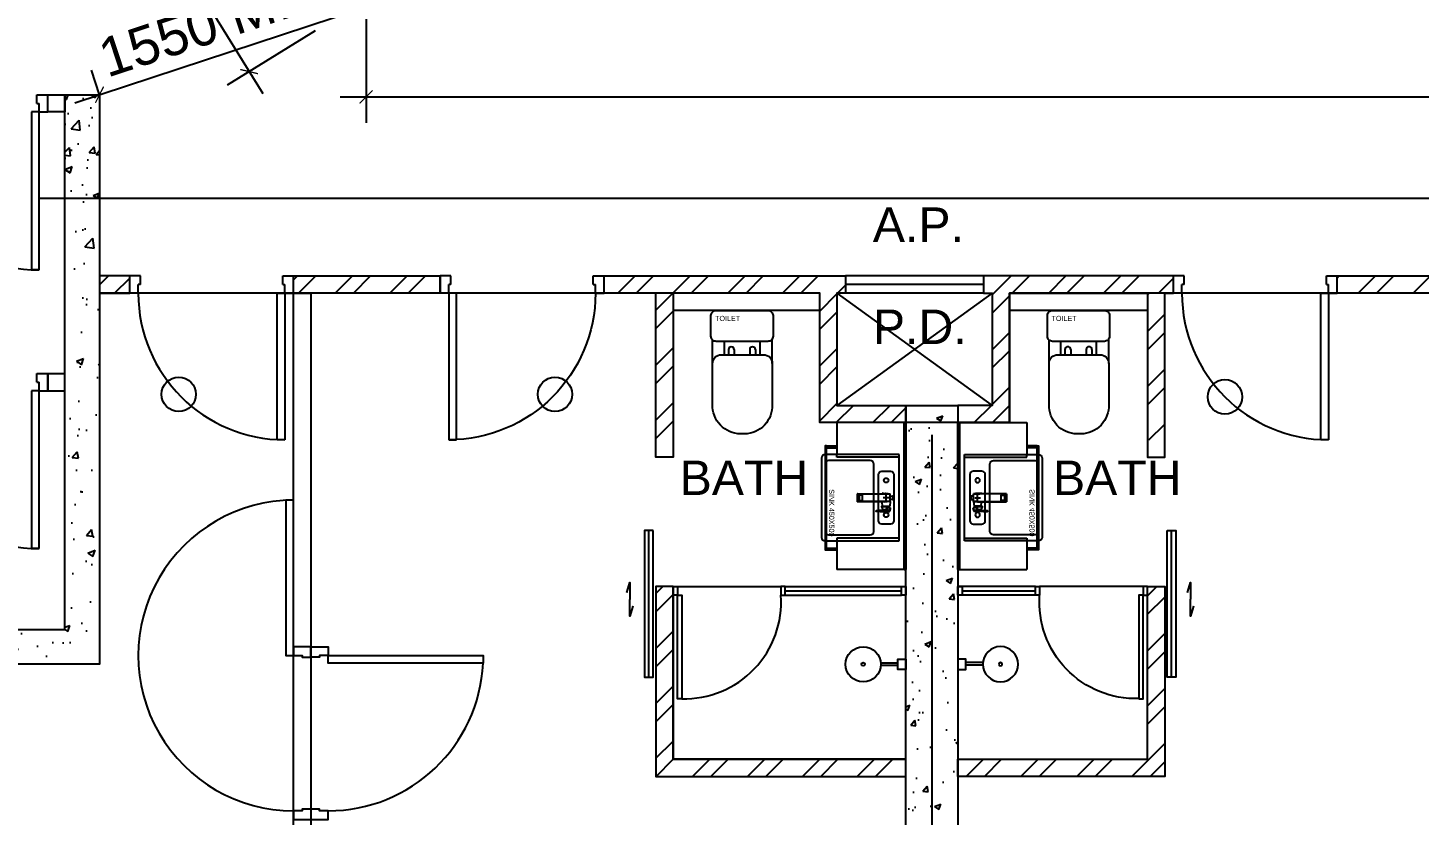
# Model space of a CAD drawing. Header units: millimetres. Extents: x 1500 to 71987, y 7230 to 49618.
# Drawn here: x 22760 to 30825, y 23425 to 27988 of the extents above; entities that cross this region are included whole.
import ezdxf
from ezdxf.enums import TextEntityAlignment as Align

# ---------------------------------------------------------------- set-up
doc = ezdxf.new("R2010")
doc.units = ezdxf.units.MM
doc.header["$MEASUREMENT"] = 0
doc.linetypes.add('CENTERX2', pattern=[101.6, 63.5, -12.7, 12.7, -12.7])
doc.layers.get('0').update_dxf_attribs({"color": 8})
doc.layers.get('Defpoints').update_dxf_attribs({"color": 8})
doc.layers.add('00-NONPLOT', color=8, linetype='Continuous', plot=False)
doc.layers.add('LP-Nonplot', color=8, linetype='Continuous', plot=False)
for name, color, linetype in [('Default', 8, 'Continuous'), ('Door', 8, 'Continuous'), ('Dry Wall', 8, 'Continuous'), ('FSD', 8, 'Continuous'), ('GBP A.P.', 8, 'Continuous'), ('GBP Dim', 8, 'Continuous'), ('GBP Text 200', 8, 'Continuous'), ('grid', 8, 'CENTERX2'), ('hatch', 8, 'Continuous'), ('LP-Sanitary', 8, 'Continuous'), ('LP-Sanitary2', 8, 'Continuous'), ('LP-WC', 8, 'Continuous'), ('PD', 8, 'Continuous'), ('PD DOOR', 8, 'Continuous'), ('TEXT', 8, 'Continuous'), ('TEXT Ref', 8, 'Continuous'), ('WALL-NEW', 8, 'Continuous'), ('WALL-STRUCTURE', 8, 'Continuous'), ('zzz-room mix', 8, 'Continuous')]:
    doc.layers.add(name, color=color, linetype=linetype)
doc.layers.add('LP-Furn built-in', color=8, linetype='Continuous', lineweight=0)
doc.styles.add('BH', font='arial.ttf')
doc.dimstyles.new('200 GBP', dxfattribs={"dimscale": 1.5, "dimtxt": 150, "dimasz": 50, "dimexe": 100, "dimexo": 50, "dimgap": 50, "dimtad": 1, "dimdec": 0, "dimzin": 0, "dimdsep": 46, "dimtxsty": 'BH', "dimblk": 'ARCHTICK', "dimcen": 0.09, "dimdle": 100, "dimclrd": 9, "dimclre": 9, "dimclrt": 1, "dimadec": 0, "dimazin": 0, "dimtfac": 1, "dimtdec": 0, "dimtix": 1, "dimtmove": 2, "dimatfit": 3, "dimldrblk": 'ARCHTICK', "dimfxl": 300, "dimfxlon": 1, "dimtolj": 1, "dimtzin": 0, "dimarcsym": 0})
pattern_1 = [(45, (0, -100), (-159.099, 159.099), []), (45, (106.07, -100), (-159.099, 159.099), [])]

# ---------------------------------------------------------------- blocks, each defined once
blk = doc.blocks.new('DR1CL2')
at = {"layer": 'Door'}
for p, q in [((50, 0), (0, 0)), ((0, 0), (0, -75)), ((50, 0), (50, -50)), ((0, -75), (0, -100)), ((62.5, -50), (50, -50)), ((62.5, -50), (62.5, -100)), ((62.5, -100), (0, -100))]:
    blk.add_line(p, q, dxfattribs=at)
blk = doc.blocks.new('DR1CD')
at = {"layer": 'Door'}
for p, q in [((0, 1), (45, 1)), ((0, 1), (0, 0)), ((45, 0), (45, 1)), ((0, 0), (45, 0))]:
    blk.add_line(p, q, dxfattribs=at)
blk = doc.blocks.new('DR1CM')
at = {"layer": 'Door'}
blk.add_arc((0, 0), 1, 0, 90, dxfattribs=at)
blk = doc.blocks.new('Door 850')
for p, q in [((38290.6, 34986.6), (38290.6, 35836.6)), ((38290.6, 35836.6), (38335.6, 35836.6)), ((38335.6, 35836.6), (38335.6, 34986.6)), ((38240.6, 34986.6), (38240.6, 34911.6)), ((38290.6, 34986.6), (38240.6, 34986.6)), ((38290.6, 34986.6), (38290.6, 34936.6)), ((38335.6, 34986.6), (38290.6, 34986.6)), ((38303.1, 34936.6), (38290.6, 34936.6)), ((38303.1, 34936.6), (38303.1, 34886.6)), ((39128.1, 34936.6), (39140.6, 34936.6)), ((39128.1, 34936.6), (39128.1, 34886.6)), ((39140.6, 34986.6), (39140.6, 34936.6)), ((39140.6, 34986.6), (39190.6, 34986.6)), ((39190.6, 34986.6), (39190.6, 34911.6)), ((38240.6, 34911.6), (38240.6, 34886.6)), ((38303.1, 34886.6), (38240.6, 34886.6)), ((39128.1, 34886.6), (39190.6, 34886.6)), ((39190.6, 34911.6), (39190.6, 34886.6))]:
    blk.add_line(p, q)
blk.add_arc((38290.6, 34986.6), 850, 359.99995, 89.99772)
blk = doc.blocks.new('pln_toilet')
for p, q in [((-170.1, -306.5), (-170.1, -171.6)), ((-78.2, -226.9), (-78.2, -256.5)), ((-45, -226.9), (-45, -256.5)), ((44.7, -226.9), (44.7, -256.5)), ((77.9, -226.9), (77.9, -256.5)), ((175.5, -306.5), (175.5, -165.2))]:
    blk.add_line(p, q)
for points in [[(180, -30), (180, -149.3, -0.414214), (150, -179.3), (-150, -179.3, -0.414214), (-180, -149.3), (-180, -30, -0.414214), (-150, 0), (150, 0, -0.414214)], [(175.5, -306.5), (175.5, -545.1, -0.424695), (14, -715.1), (-7.8, -715.1, -0.423698), (-170.1, -545.1), (-170.1, -306.5, -0.414214), (-120.1, -256.5), (125.5, -256.5, -0.414214)]]:
    blk.add_lwpolyline(points, format="xyb", close=True)
for points in [[(-101.9, -256.5), (-101.9, -179.3)], [(102.9, -179.3), (102.9, -256.5)]]:
    blk.add_lwpolyline(points)
for centre in [(-61.6, -226.9), (61.3, -226.9)]:
    blk.add_arc(centre, 16.6, 0, 180)
at = {"layer": '00-NONPLOT', "insert": (-155.8, -31.2), "char_height": 30, "width": 702.887, "attachment_point": 1}
blk.add_mtext('TOILET', dxfattribs=at)
blk = doc.blocks.new('pln_shower head')
at = {"ltscale": 100}
for points in [[(101, 9.1), (200, 9.1)], [(101, -5.9), (200, -5.9)]]:
    blk.add_lwpolyline(points, dxfattribs=at)
at = {"ltscale": 0.5}
blk.add_lwpolyline([(248, 30.1), (248, -29.9), (200, -29.9), (200, 30.1)], close=True, dxfattribs=at)
at = {"ltscale": 100}
blk.add_circle((0, 0), 101.9, dxfattribs=at)
at = {"layer": '00-NONPLOT'}
blk.add_circle((0, 0), 10, dxfattribs=at)
blk = doc.blocks.new('A$C65CE4B9A')
at = {"layer": 'grid', "ltscale": 200}
for p, q in [((-41000, 10500), (-41000, -20450)), ((-66500, -8450), (0, -8450))]:
    blk.add_line(p, q, dxfattribs=at)
blk = doc.blocks.new('_ArchTick')
at = {"color": 0, "const_width": 0.1}
blk.add_lwpolyline([(0.5, 0.5), (-0.5, -0.5)], dxfattribs=at)
blk = doc.blocks.new('*D158')
at = {"layer": 'Defpoints', "color": 0, "transparency": 16777216}
for p in [(23299.4, 30458.6), (24719, 28150.1), (24042.5, 27734.1)]:
    blk.add_point(p, dxfattribs=at)
at = {"layer": 'GBP Dim', "color": 9, "lineweight": -2, "transparency": 16777216}
for p, q in [((23006.2, 30278.4), (22495.1, 29964.1)), ((22544.3, 30170.4), (24121.1, 27606.3)), ((24425.8, 27969.8), (23914.7, 27655.5))]:
    blk.add_line(p, q, dxfattribs=at)
at = {"layer": 'GBP Dim', "color": 9, "lineweight": -2, "transparency": 16777216, "xscale": 75, "yscale": 75, "zscale": 75}
for p, rotation in [((22622.9, 30042.6), 121.5887666786611), ((24042.5, 27734.1), 301.5887666786611)]:
    blk.add_blockref('_ArchTick', p, dxfattribs=dict(at, rotation=rotation))
at = {"layer": 'GBP Dim', "transparency": 16777216, "insert": (23494.4, 28987.8), "char_height": 225, "attachment_point": 5, "rotation": 301.58877, "style": 'BH'}
blk.add_mtext('\\A1;2710', dxfattribs=at)
blk = doc.blocks.new('*D160')
at = {"layer": 'Defpoints', "color": 0, "transparency": 16777216}
for p in [(24720, 28150.1), (43200, 28150.1), (43200, 27587.3)]:
    blk.add_point(p, dxfattribs=at)
at = {"layer": 'GBP Dim', "color": 9, "lineweight": -2, "transparency": 16777216}
for p, q in [((24720, 28037.3), (24720, 27437.3)), ((43200, 28037.3), (43200, 27437.3)), ((24570, 27587.3), (43350, 27587.3))]:
    blk.add_line(p, q, dxfattribs=at)
at = {"layer": 'GBP Dim', "color": 9, "lineweight": -2, "transparency": 16777216, "xscale": 75, "yscale": 75, "zscale": 75, "rotation": 180}
blk.add_blockref('_ArchTick', (24720, 27587.3), dxfattribs=at)
at = {"layer": 'GBP Dim', "color": 9, "lineweight": -2, "transparency": 16777216, "xscale": 75, "yscale": 75, "zscale": 75}
blk.add_blockref('_ArchTick', (43200, 27587.3), dxfattribs=at)
at = {"layer": 'GBP Dim', "transparency": 16777216, "insert": (33960, 27777.2), "char_height": 225, "attachment_point": 5, "style": 'BH'}
blk.add_mtext('\\A1;18480', dxfattribs=at)
blk = doc.blocks.new('SEANNOT_GROUP2')
at = {"layer": 'Default'}
blk.add_line((81.5, 351.1), (81.5, 317.9), dxfattribs=at)
blk = doc.blocks.new('SEANNOT_GROUP3')
at = {"layer": 'Default'}
blk.add_line((99.8, 335.2), (63.8, 335.2), dxfattribs=at)
blk = doc.blocks.new('ghtfdgd')
at = {"layer": 'LP-Sanitary'}
for p, q in [((79214.2, -115039.6), (79218.2, -114994.6)), ((79215.7, -115019.1), (79215.7, -115005.6)), ((79215.7, -115005.6), (79217.2, -115005.6)), ((79220.2, -114994.6), (79217.1, -115027.9)), ((79220.2, -114994.6), (79218.2, -114994.6)), ((79218.9, -115183.4), (79220.2, -114994.6)), ((79261.1, -114994.6), (79220.2, -114994.6)), ((79230.7, -114993.6), (79230.7, -114979.6)), ((79231.2, -114979.1), (79250.2, -114979.1)), ((79250.2, -114994.1), (79231.2, -114994.1)), ((79238.9, -114994.1), (79238.9, -114994.6)), ((79242.4, -114994.6), (79242.4, -114994.1)), ((79250.7, -114979.6), (79250.7, -114993.6)), ((79263.2, -114994.6), (79261.1, -114994.6)), ((79261.1, -114994.6), (79262.4, -115183.4)), ((79264.2, -115027.9), (79261.1, -114994.6)), ((79263.2, -114994.6), (79288.7, -114996.6)), ((79263.2, -114994.6), (79267.1, -115039.6)), ((79288.7, -115037.7), (79288.7, -114996.6)), ((79290.7, -115009.4), (79290.7, -115000.9)), ((79290.7, -115009.6), (79290.7, -115009.4)), ((79290.7, -115010.3), (79290.7, -115009.6)), ((79290.7, -115044.4), (79290.7, -115010.3)), ((79290.9, -115010.4), (79310.4, -115018.6)), ((79290.9, -115010.4), (79290.9, -115044.5)), ((79310.7, -115017.8), (79291, -115009.5)), ((79291, -115009.5), (79291, -115009.5)), ((79291, -115009.5), (79291, -115009.5)), ((79310.7, -115017.8), (79314.8, -115009.2)), ((79315.2, -115010.7), (79313.6, -115020.4)), ((79315.2, -115010.7), (79317.3, -115050.4)), ((79318, -115050.2), (79316, -115010.5)), ((79317.3, -115002.9), (79318.9, -114997.5)), ((79319.4, -115044.7), (79317.3, -115002.9)), ((79318.7, -114997.4), (79318.9, -114997.5)), ((79319.3, -114997.6), (79318.9, -114997.4)), ((79318.9, -114997.5), (79319.4, -114997.7)), ((79319.4, -114997.7), (79319.4, -115044.7)), ((79319.8, -115045.3), (79319.8, -114998.3)), ((79217.1, -115027.9), (79214.2, -115039.6)), ((79217.1, -115039.6), (79214.2, -115039.6)), ((79217.5, -115184.4), (79217.1, -115027.9)), ((79264.2, -115027.9), (79263.8, -115184.4)), ((79264.2, -115027.9), (79267.1, -115039.6)), ((79267.1, -115039.6), (79264.2, -115039.6)), ((79288.7, -115037.7), (79267.1, -115039.6)), ((79290.7, -115044.7), (79290.7, -115044.4)), ((79290.9, -115044.5), (79310.4, -115036.3)), ((79291, -115044.9), (79310.7, -115036.6)), ((79310.4, -115018.6), (79310.5, -115018.7)), ((79310.4, -115036.3), (79310.5, -115036.2)), ((79310.5, -115018.7), (79310.5, -115027.4)), ((79310.5, -115036.2), (79310.5, -115027.4)), ((79313.5, -115028.9), (79313.5, -115020.8)), ((79313.5, -115020.8), (79317.3, -115050.9)), ((79313.5, -115028.9), (79313.5, -115036.9)), ((79313.5, -115036.9), (79317.3, -115075.5)), ((79313.5, -115037), (79317.3, -115075.5)), ((79313.6, -115020.5), (79313.6, -115020.4)), ((79317.3, -115050.5), (79313.6, -115020.5)), ((79317.3, -115050.4), (79317.3, -115050.5)), ((79317.3, -115051.4), (79317.3, -115063.3)), ((79317.3, -115075.1), (79317.3, -115063.3)), ((79317.7, -115051.6), (79318.9, -115052.3)), ((79317.7, -115063.5), (79317.7, -115051.6)), ((79317.7, -115063.5), (79317.7, -115075.4)), ((79317.7, -115075.4), (79318.9, -115074.8)), ((79319.4, -115051), (79318, -115050.2)), ((79318, -115076), (79319.3, -115075.3)), ((79318.9, -115074.8), (79318.9, -115052.3)), ((79319.4, -115044.7), (79319.4, -115051)), ((79319.8, -115051.6), (79319.8, -115045.3)), ((79319.8, -115051.9), (79319.8, -115051.6)), ((79319.8, -115051.9), (79319.8, -115074.4)), ((79319.8, -115074.4), (79319.8, -115074.6)), ((79225, -115154.8), (79225, -115173.1)), ((79255.3, -115153.8), (79226, -115153.8)), ((79255.3, -115154), (79226, -115154)), ((79256.3, -115173.1), (79256.3, -115154.8)), ((79218.9, -115183.4), (79217.5, -115184.4)), ((79217.5, -115184.4), (79263.8, -115184.4)), ((79262.4, -115183.4), (79218.9, -115183.4)), ((79226, -115174.1), (79255.3, -115174.1)), ((79262.4, -115183.4), (79263.8, -115184.4))]:
    blk.add_line(p, q, dxfattribs=at)
for centre, radius, start, end in [((79231.2, -114979.6), 0.5, 90, 180), ((79231.2, -114993.6), 0.5, 180, 270), ((79250.2, -114979.6), 0.5, 0, 90), ((79250.2, -114993.6), 0.5, 270, 0), ((79280.3, -115017.1), 20, 56.8024, 65.16541), ((79290.9, -115000.9), 0.2, 127.85265, 180), ((79511, -115282.7), 357.7, 125.84981, 127.98251), ((79530.3, -115308.3), 389.7, 125.92638, 127.88363), ((79234, -109870), 5139.5, 270.63577, 270.89969), ((79227.2, -108854.2), 6155.7, 270.59451, 270.81562), ((79288.3, -115009.7), 2.67, 3.1953, 9.33669), ((79301.7, -114992.9), 0.28, 69.68638, 135.20106), ((79314, -115009.4), 0.822, 12.82151, 37.37855), ((79314.7, -115011.5), 2.53, 77.49723, 90.78809), ((79315.1, -115009.5), 0.509, 38.0096, 78.40522), ((84763.2, -116562.2), 5664.7, 164.02206, 164.08854), ((79313.8, -115010.5), 2.18, 358.67427, 36.2852), ((79318.5, -114997.9), 0.689, 55.95421, 80.13248), ((79319, -114998.3), 0.8, 0.00654, 61.47672), ((79240.7, -115019.1), 25, 180, 185.74251), ((79280.3, -115017.1), 20, 294.83459, 301.61275), ((79290.9, -115044.7), 0.2, 180.01397, 293.04704), ((79319.7, -114996.5), 23.1, 247.12521, 247.49949), ((79339.3, -115104.4), 73.6, 112.75714, 112.87481), ((79312.3, -115020.9), 1.23, 6.09456, 11.51592), ((79308.7, -115037.4), 4.84, 5.24499, 7.19277), ((79310.7, -115037.3), 2.83, 5.64545, 8.81471), ((79317.8, -115050.7), 0.54, 62.22165, 149.68726), ((79305.3, -115051.3), 11.9, 359.62289, 2.1624), ((79313.2, -115075.2), 4.12, 356.11976, 1.38136), ((79317.8, -115075.5), 0.494, 177.69922, 295.85307), ((79318.6, -115075.3), 0.938, 181.08912, 220.22046), ((79315.7, -115050), 2.38, 342.31294, 353.97204), ((79317.3, -115050.2), 0.738, 359.2113, 2.9985), ((79319, -115074.6), 0.786, 294.19625, 0.49169), ((79319.1, -115051.6), 0.688, 1.5121, 63.73401)]:
    blk.add_arc(centre, radius, start, end, dxfattribs=at)
for centre, major_axis, ratio, start_param, end_param in [((79290.9, -115000.9), (0.2, 0), 0.870233, 1.308042, 3.141593), ((79290.9, -115009.4), (0.2, 0), 0.870251, 1.333095, 3.141593), ((79290.9, -115010.3), (0.2, 0), 0.5, 3.141593, 4.712389), ((79290.9, -115000.9), (0.123, -0.158), 0.834595, 2.099205, 3.141593), ((79290.9, -115000.9), (0.123, -0.158), 0.834595, 3.141593, 3.165459), ((79290.9, -115010), (0.077, 0.836), 0.04975, 4.217846, 5.325586), ((79301.6, -114992.9), (0.117, -0.162), 0.844851, 2.109561, 3.167674), ((79315.1, -115009.6), (0.173, 0.708), 0.018166, 0.444134, 0.918054), ((79315.3, -115009.6), (0.412, 0.321), 0.549065, 0.513637, 1.195391), ((79315.7, -115010.9), (-0.499, -0.026), 0.868619, 4.118709, 5.82428), ((79316.8, -115003.6), (0.961, -0.275), 0.902908, 1.271288, 1.565184), ((79318.4, -114998), (-0.211, -0.772), 0.117484, 2.694436, 3.141054), ((79318.5, -114998.1), (-0.382, -0.703), 0.237912, 2.705017, 3.14394), ((79319, -114998.3), (-0.382, -0.703), 0.237912, 2.705017, 3.141091), ((79319, -114998.3), (-0.8, 0), 0.876594, 3.141494, 4.164132), ((79290.9, -115044.4), (0.2, 0), 0.5, 3.141593, 4.712389), ((79290.9, -115044.1), (-0.077, 0.836), 0.04975, 2.065339, 3.17308), ((79310.4, -115018.2), (-0.311, -0.737), 0.21898, 1.092037, 2.210933), ((79310.4, -115035.9), (-0.311, 0.737), 0.21898, 2.049556, 3.141593), ((79310.5, -115018.3), (-0.309, -0.738), 0.217421, 1.09135, 2.210755), ((79310.5, -115035.8), (-0.309, 0.738), 0.217421, 2.050243, 3.169648), ((79310.4, -115035.9), (-0.311, 0.737), 0.21898, 3.141593, 3.168451), ((79314.3, -115020.6), (-0.782, -0.167), 0.921627, 5.682069, 6.099643), ((79314.3, -115020.8), (-0.794, -0.099), 0.898005, 5.760928, 6.175764), ((79314.3, -115036.7), (0.793, 0.106), 0.789486, 3.026004, 3.133916), ((79314.3, -115036.9), (0.796, 0.077), 0.827125, 3.057559, 3.141593), ((79317.8, -115050.6), (-0.5, -0.016), 0.857677, 4.139605, 5.842177), ((79317.8, -115050.9), (-0.5, -0.02), 0.273668, 4.356492, 6.23412), ((79317.8, -115063.3), (-0.5, 0), 0.5, 0.054498, 1.448623), ((79317.8, -115075.5), (-0.494, 0.079), 0.969108, 0.192451, 2.070079), ((79319, -115045.3), (-0.8, 0), 0.876594, 3.141494, 4.164132), ((79226, -115154.8), (-1, 0), 0.992546, 4.712389, 6.283185), ((79226, -115154.9), (1, 0), 0.890286, 1.570796, 3.141593), ((79255.3, -115154.8), (-1, 0), 0.992546, 3.141593, 4.712389), ((79255.3, -115154.9), (1, 0), 0.890286, 0, 1.570796), ((79226, -115173.1), (1, 0), 0.992546, 3.141593, 4.712389), ((79255.3, -115173.1), (1, 0), 0.992546, 4.712389, 6.283185)]:
    blk.add_ellipse(centre, major_axis=major_axis, ratio=ratio, start_param=start_param, end_param=end_param, dxfattribs=at)
for points, knots in [([(79291, -115009.5), (79291, -115009.5), (79290.9, -115009.5), (79290.8, -115009.6), (79290.7, -115009.6), (79290.7, -115009.6)], [0, 0, 0, 0, 0.5, 0.5, 1, 1, 1, 1]), ([(79291, -115000.7), (79291, -115000.8), (79291, -115000.8), (79291, -115000.9), (79291, -115001.2), (79291, -115001.4), (79291, -115001.7), (79291, -115002.7), (79291, -115003.8), (79291, -115004.8), (79291, -115006.3), (79291, -115007.8), (79291, -115009.2)], [0, 0, 0, 0, 0.02306, 0.02306, 0.02306, 0.115301, 0.115301, 0.115301, 0.484264, 0.484264, 0.484264, 1, 1, 1, 1]), ([(79301.6, -114992.7), (79301.9, -114992.8), (79302.2, -114992.9), (79302.5, -114993), (79305, -114993.6), (79307.5, -114994.3), (79310.1, -114995), (79312.9, -114995.8), (79315.8, -114996.6), (79318.7, -114997.4)], [0, 0, 0, 0, 0.051688, 0.051688, 0.051688, 0.494848, 0.494848, 0.494848, 1, 1, 1, 1]), ([(79314.8, -115009.2), (79314.8, -115009.2), (79314.9, -115009.2), (79314.9, -115009.2), (79315, -115009.2), (79315, -115009.2), (79315.1, -115009.2), (79315.2, -115009.2)], [0, 0, 0, 0, 0.25, 0.25, 0.5, 0.5, 1, 1, 1, 1]), ([(79317.1, -115002.7), (79317, -115003), (79316.9, -115003.3), (79316.8, -115003.6), (79316.5, -115004.7), (79316.2, -115005.8), (79315.9, -115006.9), (79315.7, -115007.6), (79315.4, -115008.3), (79315.2, -115009)], [0, 0, 0, 0, 0.131954, 0.131954, 0.131954, 0.659772, 0.659772, 0.659772, 1, 1, 1, 1]), ([(79315.2, -115009.2), (79315.2, -115009.2), (79315.2, -115009.2), (79315.2, -115009.2), (79315.2, -115009.2), (79315.2, -115009.2)], [0, 0, 0, 0, 0.5, 0.5, 1, 1, 1, 1]), ([(79315.2, -115009.2), (79315.3, -115009.3), (79315.3, -115009.4), (79315.3, -115009.5), (79315.3, -115009.6), (79315.3, -115009.8), (79315.3, -115009.8), (79315.3, -115009.9), (79315.3, -115010), (79315.2, -115010.2), (79315.2, -115010.3), (79315.2, -115010.5), (79315.2, -115010.6), (79315.2, -115010.7)], [0, 0, 0, 0, 0.125, 0.125, 0.25, 0.25, 0.375, 0.375, 0.5, 0.5, 0.75, 0.75, 1, 1, 1, 1]), ([(79318.7, -114997.4), (79318.6, -114997.5), (79318.6, -114997.7), (79318.5, -114997.9), (79318.2, -114999), (79317.9, -115000.1), (79317.5, -115001.2), (79317.4, -115001.7), (79317.2, -115002.2), (79317.1, -115002.7)], [0, 0, 0, 0, 0.095324, 0.095324, 0.095324, 0.707603, 0.707603, 0.707603, 1, 1, 1, 1]), ([(79310.5, -115018.7), (79310.9, -115018.8), (79311.2, -115019), (79311.9, -115019.4), (79312.2, -115019.7), (79312.8, -115020.1), (79313, -115020.3), (79313.4, -115020.5), (79313.5, -115020.5), (79313.5, -115020.7)], [0, 0, 0, 0, 0.25, 0.25, 0.5, 0.5, 0.75, 0.75, 1, 1, 1, 1]), ([(79310.5, -115036.2), (79310.9, -115036.1), (79311.2, -115035.9), (79311.9, -115035.6), (79312.2, -115035.5), (79312.8, -115035.6), (79313, -115035.7), (79313.4, -115036.2), (79313.5, -115036.5), (79313.5, -115036.8)], [0, 0, 0, 0, 0.25, 0.25, 0.5, 0.5, 0.75, 0.75, 1, 1, 1, 1]), ([(79313.6, -115020.4), (79313.5, -115020.2), (79313.5, -115020), (79313.3, -115019.6), (79313.2, -115019.3), (79312.7, -115018.8), (79312.3, -115018.6), (79311.6, -115018.2), (79311.2, -115018), (79310.8, -115017.9)], [0, 0, 0, 0, 0.25, 0.25, 0.5, 0.5, 0.75, 0.75, 1, 1, 1, 1]), ([(79310.8, -115036.5), (79311, -115036.5), (79311.3, -115036.3), (79311.8, -115036.2), (79312.2, -115036.1), (79312.5, -115036), (79312.8, -115036), (79313, -115036), (79313.1, -115036.1), (79313.2, -115036.2), (79313.4, -115036.3), (79313.5, -115036.6), (79313.5, -115036.7), (79313.5, -115036.8)], [0, 0, 0, 0, 0.124812, 0.2213171, 0.3092796, 0.3899271, 0.4711589, 0.5451559, 0.6166529, 0.6889172, 0.7974179, 0.8896188, 0.9816515, 0.9816515, 0.9816515, 0.9816515]), ([(79317.3, -115050.5), (79317.3, -115050.5), (79317.3, -115050.5), (79317.3, -115050.6), (79317.3, -115050.6), (79317.3, -115050.7), (79317.3, -115050.8), (79317.3, -115050.9)], [0, 0, 0, 0, 0.25, 0.25, 0.5, 0.5, 1, 1, 1, 1]), ([(79317.3, -115051.4), (79317.3, -115051.5), (79317.3, -115051.5), (79317.5, -115051.6), (79317.6, -115051.6), (79317.7, -115051.6)], [0, 0, 0, 0, 0.5, 0.5, 1, 1, 1, 1]), ([(79317.3, -115075.1), (79317.3, -115075.2), (79317.3, -115075.2), (79317.5, -115075.3), (79317.6, -115075.3), (79317.7, -115075.4)], [0, 0, 0, 0, 0.5, 0.5, 1, 1, 1, 1]), ([(79317.7, -115051.6), (79317.7, -115051.6), (79317.7, -115051.5), (79317.8, -115051.4), (79317.8, -115051.3), (79317.8, -115051.1), (79317.8, -115051), (79317.9, -115050.9), (79317.9, -115050.8), (79317.9, -115050.7)], [0, 0, 0, 0, 0.25, 0.25, 0.5, 0.5, 0.75, 0.75, 1, 1, 1, 1]), ([(79319.4, -115051), (79319.4, -115051), (79319.4, -115051), (79319.4, -115051), (79319.4, -115051), (79319.4, -115051), (79319.4, -115051), (79319.4, -115051.1), (79319.4, -115051.1), (79319.4, -115051.2), (79319.4, -115051.2), (79319.3, -115051.3), (79319.3, -115051.3), (79319.3, -115051.4), (79319.3, -115051.5), (79319.2, -115051.6), (79319.2, -115051.6), (79319.1, -115051.7), (79319.1, -115051.8), (79319, -115051.9), (79319, -115052), (79318.9, -115052.1), (79318.9, -115052.1), (79318.9, -115052.2), (79318.9, -115052.3), (79318.9, -115052.3), (79318.9, -115052.3), (79318.9, -115052.3), (79318.9, -115052.3), (79318.9, -115052.3), (79318.9, -115052.3)], [0, 0, 0, 0, 0.000034, 0.000034, 0.000034, 0.03445, 0.03445, 0.03445, 0.175251, 0.175251, 0.175251, 0.317196, 0.317196, 0.317196, 0.479622, 0.479622, 0.479622, 0.662074, 0.662074, 0.662074, 0.829132, 0.829132, 0.829132, 0.958486, 0.958486, 0.958486, 0.999966, 0.999966, 0.999966, 1, 1, 1, 1]), ([(79319.8, -115051.9), (79319.8, -115052), (79319.7, -115052), (79319.7, -115052.1), (79319.6, -115052.2), (79319.4, -115052.3), (79319.3, -115052.3), (79319.1, -115052.3), (79319, -115052.3), (79318.9, -115052.3)], [0, 0, 0, 0, 0.25, 0.25, 0.5, 0.5, 0.75, 0.75, 1, 1, 1, 1]), ([(79319.8, -115074.4), (79319.8, -115074.5), (79319.7, -115074.5), (79319.7, -115074.6), (79319.6, -115074.7), (79319.4, -115074.8), (79319.3, -115074.8), (79319.1, -115074.8), (79319, -115074.8), (79318.9, -115074.8)], [0, 0, 0, 0, 0.25, 0.25, 0.5, 0.5, 0.75, 0.75, 1, 1, 1, 1]), ([(79319.3, -115075.3), (79319.3, -115075.3), (79319.3, -115075.3), (79319.2, -115075.3), (79319.2, -115075.3), (79319.1, -115075.3), (79319.1, -115075.2), (79319, -115075.2), (79319, -115075.1), (79318.9, -115075.1), (79318.9, -115075), (79318.9, -115074.9), (79318.9, -115074.9), (79318.9, -115074.9), (79318.9, -115074.8), (79318.9, -115074.8), (79318.9, -115074.8), (79318.9, -115074.8), (79318.9, -115074.8)], [0.3296223, 0.3296223, 0.3296223, 0.3296223, 0.4796217, 0.4796217, 0.4796217, 0.6620737, 0.6620737, 0.6620737, 0.829132, 0.829132, 0.829132, 0.9584856, 0.9584856, 0.9584856, 0.9999655, 0.9999655, 0.9999655, 1, 1, 1, 1])]:
    blk.add_open_spline(points, degree=3, knots=knots, dxfattribs=at)
for points, degree in [([(79301.8, -114992.7), (79301.7, -114992.6), (79301.7, -114992.7), (79301.6, -114992.7)], 3), ([(79318.6, -114997.3), (79316.3, -114996.6), (79310.7, -114995.1), (79301.8, -114992.7)], 3), ([(79313.5, -115028.9), (79313.5, -115028.4), (79313.4, -115028), (79312.3, -115027.4), (79311.4, -115027.4), (79310.5, -115027.4)], 5), ([(79317.9, -115075.9), (79317.9, -115076), (79318, -115076), (79318, -115075.9)], 3)]:
    blk.add_open_spline(points, degree=degree, dxfattribs=at)
at = {"layer": 'LP-Nonplot'}
for name in ['SEANNOT_GROUP2', 'SEANNOT_GROUP3']:
    blk.add_blockref(name, (79159.1, -115352.3), dxfattribs=at)
blk = doc.blocks.new('SINK')
at = {"layer": '00-NONPLOT'}
for p, q in [((-75421.8, -44774), (-75421.8, -45134)), ((-74951.8, -44774), (-74951.8, -45134)), ((-75421.8, -45134), (-75436.8, -45134)), ((-74951.8, -45134), (-74936.8, -45134))]:
    blk.add_line(p, q, dxfattribs=at)
blk.add_lwpolyline([(-75321.1, -44804.3), (-75053.8, -44804.3, -0.414214), (-75033.8, -44824.3), (-75033.8, -44873.8, -0.414214), (-75053.8, -44893.8), (-75321.1, -44893.8, -0.414214), (-75341.1, -44873.8), (-75341.1, -44824.3, -0.414214)], format="xyb", close=True, dxfattribs=at)
for centre in [(-75287.6, -44849), (-75087.4, -44849)]:
    blk.add_circle(centre, 13.4, dxfattribs=at)
at = {"layer": 'LP-Sanitary'}
blk.add_line((-74936.8, -44774), (-75436.8, -44774), dxfattribs=at)
blk.add_lwpolyline([(-75436.8, -44774), (-75436.8, -45203.2, 0.414214), (-75416.8, -45223.2), (-74956.8, -45223.2, 0.414214), (-74936.8, -45203.2), (-74936.8, -44774)], format="xyb", dxfattribs=at)
blk.add_lwpolyline([(-75401.8, -44941.1), (-75401.8, -45183.3, 0.414117), (-75381.8, -45203.2), (-74991.8, -45203.2, 0.41431), (-74971.8, -45183.2), (-74971.8, -44941.1, 0.414117), (-74991.8, -44921.1), (-75381.8, -44921.1, 0.41431)], format="xyb", close=True, dxfattribs=at)
at = {"layer": 'LP-Furn built-in'}
blk.add_blockref('ghtfdgd', (-154427.4, 70168.1), dxfattribs=at)
at = {"layer": '00-NONPLOT', "insert": (-75236.2, -45149.9), "char_height": 30, "width": 702.887, "attachment_point": 1, "rotation": 0}
blk.add_mtext('SINK 450X500', dxfattribs=at)
blk = doc.blocks.new('BATH XXX')
at = {"ltscale": 1000}
for p, q in [((514.5, -17.9), (114.5, -17.9)), ((114.5, -17.9), (114.5, -203)), ((54.6, -152.8), (114.5, -152.8)), ((54.6, -162.8), (114.5, -162.8)), ((114.5, -703), (114.5, -867.9)), ((54.6, -744.5), (114.5, -744.5)), ((54.6, -754.5), (114.5, -754.5)), ((514.5, -867.9), (114.5, -867.9))]:
    blk.add_line(p, q, dxfattribs=at)
for points in [[(504.5, -867.9), (504.5, -17.9), (514.5, -17.9), (514.5, -867.9), (504.5, -867.9)], [(504.5, -17.9), (504.5, -867.9), (514.5, -867.9), (514.5, -17.9), (504.5, -17.9)]]:
    blk.add_lwpolyline(points, dxfattribs=at)
at = {"ltscale": 200}
blk.add_lwpolyline([(54.6, -152.8), (46.1, -152.8), (46.1, -754.5), (54.6, -754.5)], close=True, dxfattribs=at)
at = {"layer": 'LP-Furn built-in', "rotation": 270}
blk.add_blockref('SINK', (45248.6, -75639.7), dxfattribs=at)
blk = doc.blocks.new('*D25')
at = {"layer": 'Defpoints', "color": 0, "transparency": 16777216}
for p in [(24691.7, 28100), (24691.7, 28100), (23175, 27600)]:
    blk.add_point(p, dxfattribs=at)
at = {"layer": 'GBP Dim', "color": 9, "lineweight": -2, "transparency": 16777216}
for p, q in [((24691.7, 28100), (24644.7, 28242.4)), ((23032.6, 27553), (24834.1, 28146.9)), ((23175, 27600), (23128, 27742.4))]:
    blk.add_line(p, q, dxfattribs=at)
at = {"layer": 'GBP Dim', "color": 9, "lineweight": -2, "transparency": 16777216, "xscale": 75, "yscale": 75, "zscale": 75}
for p, rotation in [((24691.7, 28100), 18.24598945778962), ((23175, 27600), 198.2459894577896)]:
    blk.add_blockref('_ArchTick', p, dxfattribs=dict(at, rotation=rotation))
at = {"layer": 'GBP Dim', "transparency": 16777216, "insert": (23873.9, 28030.3), "char_height": 225, "attachment_point": 5, "rotation": 18.24599, "style": 'BH'}
blk.add_mtext('\\A1;1550 MIN.', dxfattribs=at)

msp = doc.modelspace()

# ---------------------------------------------------------------- hatches: boundary and pattern name
at = {"layer": 'hatch'}
h = msp.add_hatch(dxfattribs=at)
h.set_pattern_fill('AR-CONC', color=256, scale=60, angle=0.00004, style=0)
h.set_pattern_definition([(50, (-225, -0.1), (430.356, -37.651), [45, -495]), (355, (-225, -0.1), (-83.251, 451.315), [36, -396]), (100.4515, (-189.14, -3.24), (347.105, 413.6642), [38.244, -420.6853]), (46.1842, (-225, 119.9), (640.345, -99.311), [67.5, -742.5]), (96.6357, (-171.64, 111.6), (560.797, 584.472), [57.366, -631.028]), (351.1842, (-225, 119.9), (560.797, 584.472), [54, -594]), (21, (-165, 89.9), (358.1444, -241.571), [45, -495]), (326, (-165, 89.9), (145.989, 435.09), [36, -396]), (71.4515, (-135.15, 69.77), (504.1333, 193.519), [38.244, -420.6853]), (37.50004, (-225, -0.1), (7.2958, 199.7363), [0, -391.2, 0, -402, 0, -397.5]), (7.50004, (-225, -0.1), (157.8416, 236.6471), [0, -229.2, 0, -382.2, 0, -151.5]), (327.50004, (-358.8, -0.1), (320.2935, -13.5327), [0, -150, 0, -468, 0, -621]), (317.5, (-418.8, -0.1), (349.9117, 60.0632), [0, -195, 0, -310.8, 0, -441])])
edge = h.paths.add_edge_path()
edge.add_line((17025, 24300), (23175, 24300))
edge.add_line((23175, 24300), (23175, 27000))
edge.add_line((23175, 27000), (23175, 27600))
edge.add_line((23175, 27600), (22975, 27600))
edge.add_line((22975, 27600), (22975, 27000))
edge.add_line((22975, 27000), (22975, 24500))
edge.add_line((22975, 24500), (17450, 24500))
edge.add_line((17450, 24500), (17450, 26900))
edge.add_line((17450, 26900), (21860, 26900))
edge.add_line((21860, 26900), (21860, 27100))
edge.add_line((21860, 27100), (17250, 27100))
edge.add_line((17250, 27100), (17250, 24300))
h = msp.add_hatch(dxfattribs=at)
h.set_pattern_fill('AR-CONC', color=256, scale=2, style=0)
h.set_pattern_definition([(50, (2890.7, 16620.07), (364.3693, -31.878), [38.1, -419.1]), (355, (2890.7, 16620.07), (-70.4857, 382.113), [30.48, -335.28]), (100.451, (2921.06, 16617.4), (293.885, 350.2334), [32.38, -356.18]), (46.1842, (2890.7, 16721.67), (542.158, -84.085), [57.15, -628.65]), (96.6356, (2935.9, 16714.66), (474.808, 494.851), [48.57, -534.27]), (351.184, (2890.7, 16721.67), (474.809, 494.85), [45.72, -502.92]), (21, (2941.5, 16696.27), (303.2298, -204.531), [38.1, -419.1]), (326, (2941.5, 16696.27), (123.604, 368.376), [30.48, -335.28]), (71.4514, (2966.77, 16679.22), (426.833, 163.8457), [32.38, -356.18]), (37.5, (2890.7, 16620.07), (6.1772, 169.1101), [0, -331.216, 0, -340.36, 0, -336.55]), (7.5, (2890.7, 16620.07), (133.6393, 200.3611), [0, -194.056, 0, -323.596, 0, -128.27]), (327.5, (2777.41, 16620.07), (271.1812, -11.4575), [0, -127, 0, -396.24, 0, -525.78]), (317.5, (2726.61, 16620.07), (296.2584, 50.853), [0, -165.1, 0, -263.144, 0, -373.38])])
h.paths.add_polyline_path([(23175, 27000), (22975, 27000), (22975, 27600), (23175, 27600)])
h = msp.add_hatch(dxfattribs=at)
h.set_pattern_fill('ANSI32', color=256, scale=30, style=0)
h.set_pattern_definition([(45, (2890.7, 16720.07), (-202.0558, 202.0558), []), (45, (3025.4, 16720.07), (-202.0558, 202.0558), [])])
h.paths.add_polyline_path([(23350, 26550), (23175, 26550), (23175, 26450), (23350, 26450)])
h = msp.add_hatch(dxfattribs=at)
h.set_pattern_fill('ANSI32', color=256, scale=600, style=0)
h.paths.add_polyline_path([(24300, 26550), (25150, 26550), (25150, 26450), (24300, 26450)])
h = msp.add_hatch(dxfattribs=at)
h.set_pattern_fill('ANSI32', color=256, scale=600, style=0)
h.set_pattern_definition([(45, (323672.64, -85897.09), (-159.09903, 159.09903), []), (45, (323778.7, -85897.09), (-159.09903, 159.09903), [])])
edge = h.paths.add_edge_path()
edge.add_line((26400, 26450), (26100, 26450))
edge.add_line((26100, 26450), (26100, 26550))
edge.add_line((26100, 26550), (27500, 26550))
edge.add_line((27500, 26550), (27500, 26450))
edge.add_line((27500, 26450), (27450, 26450))
edge.add_line((27450, 26450), (27450, 25799.6))
edge.add_line((27450, 25799.6), (27850, 25799.6))
edge.add_line((27850, 25799.6), (27850, 25699.6))
edge.add_line((27850, 25699.6), (27350, 25699.6))
edge.add_line((27350, 25699.6), (27350, 26450))
edge.add_line((27350, 26450), (26500, 26450))
edge.add_line((26500, 26450), (26500, 25599.5))
edge.add_line((26500, 25599.5), (26400, 25599.5))
edge.add_line((26400, 25599.5), (26400, 26449.6))
h = msp.add_hatch(dxfattribs=at)
h.set_pattern_fill('ANSI32', color=256, scale=600, style=0)
h.paths.add_polyline_path([(28150, 25699.6), (28450, 25699.6), (28450, 26450), (29400, 26450), (29400, 26550), (28300, 26550), (28300, 26450), (28350, 26450), (28350, 25799.6), (28150, 25799.6)])
h = msp.add_hatch(dxfattribs=at)
h.set_pattern_fill('ANSI32', color=256, scale=600, style=0)
h.set_pattern_definition([(45, (315972.66, -85797.17), (-159.09903, 159.09903), []), (45, (316078.72, -85797.17), (-159.09903, 159.09903), [])])
h.paths.add_polyline_path([(30350, 26550), (31650, 26550), (31650, 26450), (30350, 26450)])
h = msp.add_hatch(dxfattribs=at)
h.set_pattern_fill('ANSI32', color=256, scale=600, style=0)
h.set_pattern_definition([(45, (321972.65, -85797.18), (-159.09903, 159.09903), []), (45, (322078.72, -85797.18), (-159.09903, 159.09903), [])])
h.paths.add_polyline_path([(29250, 25599.8), (29350, 25599.8), (29350, 26449.8), (29250, 26449.8)])
h = msp.add_hatch(dxfattribs=at)
h.set_pattern_fill('AR-CONC', color=256, scale=2, style=0)
h.set_pattern_definition([(50, (3040.7, 16719.86), (364.3693, -31.8782), [38.1, -419.1]), (355, (3040.7, 16719.86), (-70.4857, 382.1133), [30.48, -335.28]), (100.451, (3071.06, 16717.2), (293.885, 350.2334), [32.38, -356.18]), (46.1842, (3040.7, 16821.46), (542.158, -84.085), [57.15, -628.65]), (96.6356, (3085.9, 16814.45), (474.808, 494.851), [48.57, -534.27]), (351.184, (3040.7, 16821.46), (474.809, 494.85), [45.72, -502.92]), (21, (3091.5, 16796.06), (303.2298, -204.531), [38.1, -419.1]), (326, (3091.5, 16796.06), (123.604, 368.376), [30.48, -335.28]), (71.4514, (3116.77, 16779), (426.833, 163.8457), [32.38, -356.18]), (37.5, (3040.7, 16719.86), (6.1772, 169.1101), [0, -331.216, 0, -340.36, 0, -336.55]), (7.5, (3040.7, 16719.86), (133.6393, 200.3611), [0, -194.056, 0, -323.596, 0, -128.27]), (327.5, (2927.42, 16719.86), (271.1812, -11.4575), [0, -127, 0, -396.24, 0, -525.78]), (317.5, (2876.62, 16719.86), (296.2584, 50.853), [0, -165.1, 0, -263.144, 0, -373.38])])
h.paths.add_polyline_path([(27850, 22750.1), (27850, 25799.9), (28150, 25799.8), (28150, 22749.8)])
h = msp.add_hatch(dxfattribs=at)
h.set_pattern_fill('ANSI32', color=256, scale=600, style=0)
h.set_pattern_definition(pattern_1)
h.paths.add_polyline_path([(27850, 23749.6), (26500, 23749.6), (26500, 24749.6), (26400, 24749.6), (26400, 23649.6), (26500, 23649.6), (27690, 23649.6), (27690, 23650), (27690, 23650), (27690, 23650), (27750, 23650), (27750, 23649.6), (27850, 23649.6)])
h = msp.add_hatch(dxfattribs=at)
h.set_pattern_fill('ANSI32', color=256, scale=600, style=0)
h.set_pattern_definition(pattern_1)
h.paths.add_polyline_path([(29350, 24749.8), (29250, 24749.8), (29250, 23749.8), (28750, 23749.8), (28750, 23649.8), (29350, 23649.8)])
h = msp.add_hatch(dxfattribs=at)
h.set_pattern_fill('ANSI32', color=256, scale=600, style=0)
h.set_pattern_definition([(45, (324572.63, -85997.09), (-159.09903, 159.09903), []), (45, (324678.7, -85997.09), (-159.09903, 159.09903), [])])
h.paths.add_polyline_path([(28150, 23749.5), (28750, 23749.5), (28750, 23649.5), (28150, 23649.5)])

# ---------------------------------------------------------------- linework, layer by layer
at = {"layer": 'Door'}
for points in [[(24300, 24350), (24300, 25250), (24255, 25250), (24255, 24350)], [(26384.8, 25074.5), (26334.8, 25074.5), (26334.8, 24224.5), (26384.8, 24224.5)], [(29365, 25074.8), (29415, 25074.8), (29415, 24224.8), (29365, 24224.8)], [(24500, 24350), (25400, 24350), (25400, 24305), (24500, 24305)]]:
    msp.add_lwpolyline(points, close=True, dxfattribs=at)
for points in [[(26359.8, 24224.5), (26359.8, 25074.5)], [(29390, 24224.8), (29390, 25074.8)], [(26232.8, 24715.4), (26250, 24772.9), (26250, 24675.7)], [(29482.6, 24715.6), (29499.9, 24773.2), (29499.9, 24675.9)], [(26267.2, 24636), (26250, 24578.4), (26250, 24675.7)], [(29517.1, 24636.2), (29499.9, 24578.6), (29499.9, 24675.9)], [(24400, 24400), (24300, 24400), (24300, 24350), (24350, 24350), (24350, 24340), (24400, 24340), (24400, 24400)], [(24400, 24400), (24500, 24400), (24500, 24350), (24450, 24350), (24450, 24340), (24400, 24340), (24400, 24400)], [(24300, 23400), (24500, 23400), (24500, 23450), (24450, 23450), (24450, 23460), (24350, 23460), (24350, 23450), (24300, 23450), (24300, 23400), (24500, 23400)]]:
    msp.add_lwpolyline(points, dxfattribs=at)
for centre, start, end in [((24300, 24350), 90.00008, 270.00009), ((24500, 24350), 270, 357.13402)]:
    msp.add_arc(centre, 900, start, end, dxfattribs=at)
at = {"layer": 'Dry Wall'}
msp.add_lwpolyline([(24400, 24399.9), (24300, 24399.9), (24300, 26450), (24400, 26450)], close=True, dxfattribs=at)
at = {"layer": 'FSD'}
for centre in [(23634.5, 25863.9), (25815.5, 25863.9), (29698.9, 25849)]:
    msp.add_circle(centre, 100, dxfattribs=at)
at = {"layer": 'LP-Furn built-in'}
for points in [[(26232.8, 24715.4), (26250, 24772.9), (26250, 24675.7)], [(29482.6, 24715.6), (29499.9, 24773.2), (29499.9, 24675.9)], [(26267.2, 24636), (26250, 24578.4), (26250, 24675.7)], [(29517.1, 24636.2), (29499.9, 24578.6), (29499.9, 24675.9)]]:
    msp.add_lwpolyline(points, dxfattribs=at)
at = {"layer": 'LP-Sanitary'}
msp.add_line((28600, 24749.8), (28150, 24749.8), dxfattribs=at)
for points in [[(26500, 24749.6), (26500, 23749.6), (27850, 23749.6), (27850, 24749.6)], [(26525, 24749.5), (27125, 24749.5)], [(27150, 24749.5), (27825, 24749.5), (27825, 24749.5)], [(27150, 24724.5), (27825, 24724.5)], [(27150, 24699.5), (27825, 24699.5), (27825, 24699.5)], [(27850, 24749.6), (27850, 24699.6), (27825, 24699.6), (27825, 24749.6), (27850, 24749.6)], [(28150, 24749.8), (28150, 23749.8), (29250, 23749.8), (29250, 24749.8)], [(28175, 24749.8), (28175, 24699.8), (28150, 24699.8), (28150, 24749.8), (28175, 24749.8)], [(28174.9, 24724.8), (28600, 24724.8)], [(28600, 24699.8), (28175, 24699.8)], [(28625, 24749.8), (28625, 24699.8), (28600, 24699.8), (28600, 24749.8), (28625, 24749.8)], [(29225, 24749.8), (28625, 24749.8)]]:
    msp.add_lwpolyline(points, dxfattribs=at)
for points in [[(26525, 24699.5), (26500, 24699.5), (26500, 24749.5), (26525, 24749.5)], [(26550, 24099.5), (26525, 24099.5), (26525, 24699.5), (26550, 24699.5)], [(27125, 24699.5), (27150, 24699.5), (27150, 24749.5), (27125, 24749.5)], [(29200, 24099.8), (29225, 24099.8), (29225, 24699.8), (29200, 24699.8)], [(29225, 24699.8), (29250, 24699.8), (29250, 24749.8), (29225, 24749.8)]]:
    msp.add_lwpolyline(points, close=True, dxfattribs=at)
for points in [[(26550, 24100.1, 0.444386), (27125, 24699.5)], [(29200, 24100.3, -0.444386), (28625, 24699.8)]]:
    msp.add_lwpolyline(points, format="xyb", dxfattribs=at)
at = {"layer": 'LP-WC'}
for points in [[(27348, 26349.7), (26500, 26349.7)], [(27348, 26349.7), (26500, 26349.7)], [(29250, 26349.9), (28450, 26349.9)]]:
    msp.add_lwpolyline(points, dxfattribs=at)
at = {"layer": 'PD'}
for points in [[(28300, 26550), (27500, 26550)], [(28300, 26450), (27500, 26450)]]:
    msp.add_lwpolyline(points, dxfattribs=at)
at = {"layer": 'PD', "ltscale": 20}
for points in [[(28350, 26450), (27450, 25799.6)], [(27450, 26450), (28350, 25799.6)]]:
    msp.add_lwpolyline(points, dxfattribs=at)
at = {"layer": 'PD DOOR'}
msp.add_lwpolyline([(28300, 26500.1), (27500, 26500)], dxfattribs=at)
at = {"layer": 'WALL-NEW'}
for points in [[(22875, 27600), (22975, 27600)], [(22875, 27500), (22875, 27600)], [(22975, 27600), (22975, 27500)], [(22975, 27500), (22875, 27500)], [(23350, 26550), (23175, 26550), (23175, 26450), (23350, 26450), (23350, 26550)], [(26400, 26450), (26100, 26450), (26100, 26550), (27500, 26550), (27500, 26450), (27450, 26450), (27450, 25799.6), (27850, 25799.6), (27850, 25699.6), (27350, 25699.6), (27350, 26450), (26500, 26450), (26500, 25499.5), (26400, 25499.5), (26400, 26449.6)], [(29350, 26450), (29400, 26450), (29400, 26550), (28300, 26550), (28300, 26450), (28350, 26450), (28350, 25799.6), (28150, 25799.6), (28150, 25699.6), (28450, 25699.6), (28450, 26450), (29250, 26450), (29250, 25499.8), (29350, 25499.8), (29350, 26450)], [(22875, 25985), (22975, 25985)], [(22875, 25985), (22875, 25885)], [(22875, 25885), (22975, 25885)], [(29250, 24749.8), (29350, 24749.8), (29350, 23649.8), (28150, 23649.8), (28150, 23749.8), (29250, 23749.8), (29250, 24749.8)]]:
    msp.add_lwpolyline(points, dxfattribs=at)
for points in [[(24300, 26550), (25150, 26550), (25150, 26450), (24300, 26450)], [(30350, 26550), (31650, 26550), (31650, 26450), (30350, 26450)], [(27850, 23749.6), (26500, 23749.6), (26500, 24749.6), (26400, 24749.6), (26400, 23649.8), (26500, 23649.8), (27690, 23649.8), (27690, 23649.8), (27690, 23649.8), (27690, 23649.8), (27750, 23649.8), (27750, 23649.8), (27850, 23649.8)]]:
    msp.add_lwpolyline(points, close=True, dxfattribs=at)
at = {"layer": 'WALL-STRUCTURE'}
for points in [[(18900, 24300), (17250, 24300), (17250, 27100), (21860, 27100), (21860, 26900), (17450, 26900), (17450, 24500), (22975, 24500), (22975, 27000), (22975, 27600), (23175, 27600), (23175, 27000), (23175, 24300), (19100, 24300), (19100, 21600), (18900, 21600), (18900, 24300)], [(27850, 22750.1), (27850, 25799.9), (28150, 25799.8), (28150, 22749.8), (27850, 22750.1)]]:
    msp.add_lwpolyline(points, dxfattribs=at)
at = {"layer": 'zzz-room mix'}
for points in [[(23175, 26450), (23175, 24300), (19100, 24300), (19100, 20125), (22975, 20125), (24300, 20125), (24300, 21200), (24800, 21200), (24800, 23200), (24300, 23200), (24300, 26450)], [(24400, 26450), (24400, 23300.1), (24900, 23300.1), (24900, 20125), (45750, 20125), (45750, 21000), (46050, 21000), (46050, 23750), (46050, 26450), (40550, 26450), (40550, 25800), (39450, 25800), (39450, 26450), (34550, 26450), (34550, 25800), (33450, 25800), (33450, 26450), (28450, 26450), (28450, 25699.6), (27350, 25699.6), (27350, 26450)]]:
    msp.add_lwpolyline(points, close=True, dxfattribs=at)

# ---------------------------------------------------------------- block references
at = {"layer": 'Door'}
for name, p, rotation in [('DR1CL2', (22875, 27500), 180.0000416214653), ('Door 850', (62540.6, 61436.6), 180), ('Door 850', (68590.5, 61436.6), 180.0000416214653), ('DR1CL2', (22875, 25885), 180.0000416214653)]:
    msp.add_blockref(name, p, dxfattribs=dict(at, rotation=rotation))
at = {"layer": 'Door', "xscale": 915.0000000000111, "yscale": 915.0000000000111, "zscale": 915.0000000000111, "rotation": 180.0000416266847}
for p in [(22825, 27500), (22825, 25885)]:
    msp.add_blockref('DR1CM', p, dxfattribs=at)
at = {"layer": 'Door', "yscale": 915, "rotation": 180.0000416214653}
for p in [(22825, 27500), (22825, 25885)]:
    msp.add_blockref('DR1CD', p, dxfattribs=at)
at = {"layer": 'Door', "xscale": -1, "rotation": 180}
msp.add_blockref('Door 850', (-13090.6, 61436.6), dxfattribs=at)
at = {"layer": 'LP-Sanitary', "rotation": 9.155388334729972e-05}
msp.add_blockref('pln_shower head', (27602, 24299.5), dxfattribs=at)
at = {"layer": 'LP-Sanitary', "xscale": -1, "rotation": 359.9999084461166}
msp.add_blockref('pln_shower head', (28398, 24299.7), dxfattribs=at)
at = {"layer": 'LP-Sanitary2'}
for name, p in [('pln_toilet', (26899.3, 26349.7)), ('pln_toilet', (28850, 26349.9)), ('BATH XXX', (27335.5, 25717.5))]:
    msp.add_blockref(name, p, dxfattribs=at)
at = {"layer": 'LP-Sanitary2', "xscale": -1}
msp.add_blockref('BATH XXX', (28664.5, 25717.5), dxfattribs=at)
at = {"layer": 'TEXT Ref'}
msp.add_blockref('A$C65CE4B9A', (69000, 35450), dxfattribs=at)

# ---------------------------------------------------------------- texts
at = {"layer": 'GBP A.P.', "style": 'BH'}
msp.add_text('A.P.', height=200, rotation=0.00004, dxfattribs=at).set_placement((27922, 26747.1), align=Align.CENTER)
at = {"layer": 'GBP Text 200', "style": 'BH'}
for p in [(26910.9, 25280.1), (29075, 25280.1)]:
    msp.add_text('BATH', height=200, dxfattribs=at).set_placement(p, align=Align.CENTER)
at = {"layer": 'TEXT', "style": 'BH'}
msp.add_text('P.D.', height=200, dxfattribs=at).set_placement((27929.9, 26155.2), align=Align.CENTER)

# ---------------------------------------------------------------- dimensions: what is measured, and where the dimension line sits
at = {"layer": 'GBP Dim'}
dim = msp.add_aligned_dim(p1=(23299.4, 30458.6), p2=(24719, 28150.1), distance=-794.2, dimstyle='200 GBP', override={"dimexe": 100, "dimdle": 100, "dimclrt": 256}, dxfattribs=at)
dim.commit()
dim.dimension.update_dxf_attribs({"geometry": '*D158', "text_midpoint": (23494.4, 28987.8)})
dim = msp.add_aligned_dim(p1=(23175, 27600), p2=(24691.7, 28100), distance=0, text='1550 MIN.', dimstyle='200 GBP', override={"dimclrt": 256, "dimfxl": 150}, dxfattribs=at)
dim.commit()
dim.dimension.update_dxf_attribs({"geometry": '*D25', "text_midpoint": (23873.9, 28030.3)})
dim = msp.add_linear_dim(base=(43200, 27587.3), p1=(24720, 28150.1), p2=(43200, 28150.1), dimstyle='200 GBP', override={"dimexe": 100, "dimdle": 100, "dimclrt": 256}, dxfattribs=at)
dim.commit()
dim.dimension.update_dxf_attribs({"geometry": '*D160', "text_midpoint": (33960, 27777.2)})

doc.saveas('drawing.dxf')
